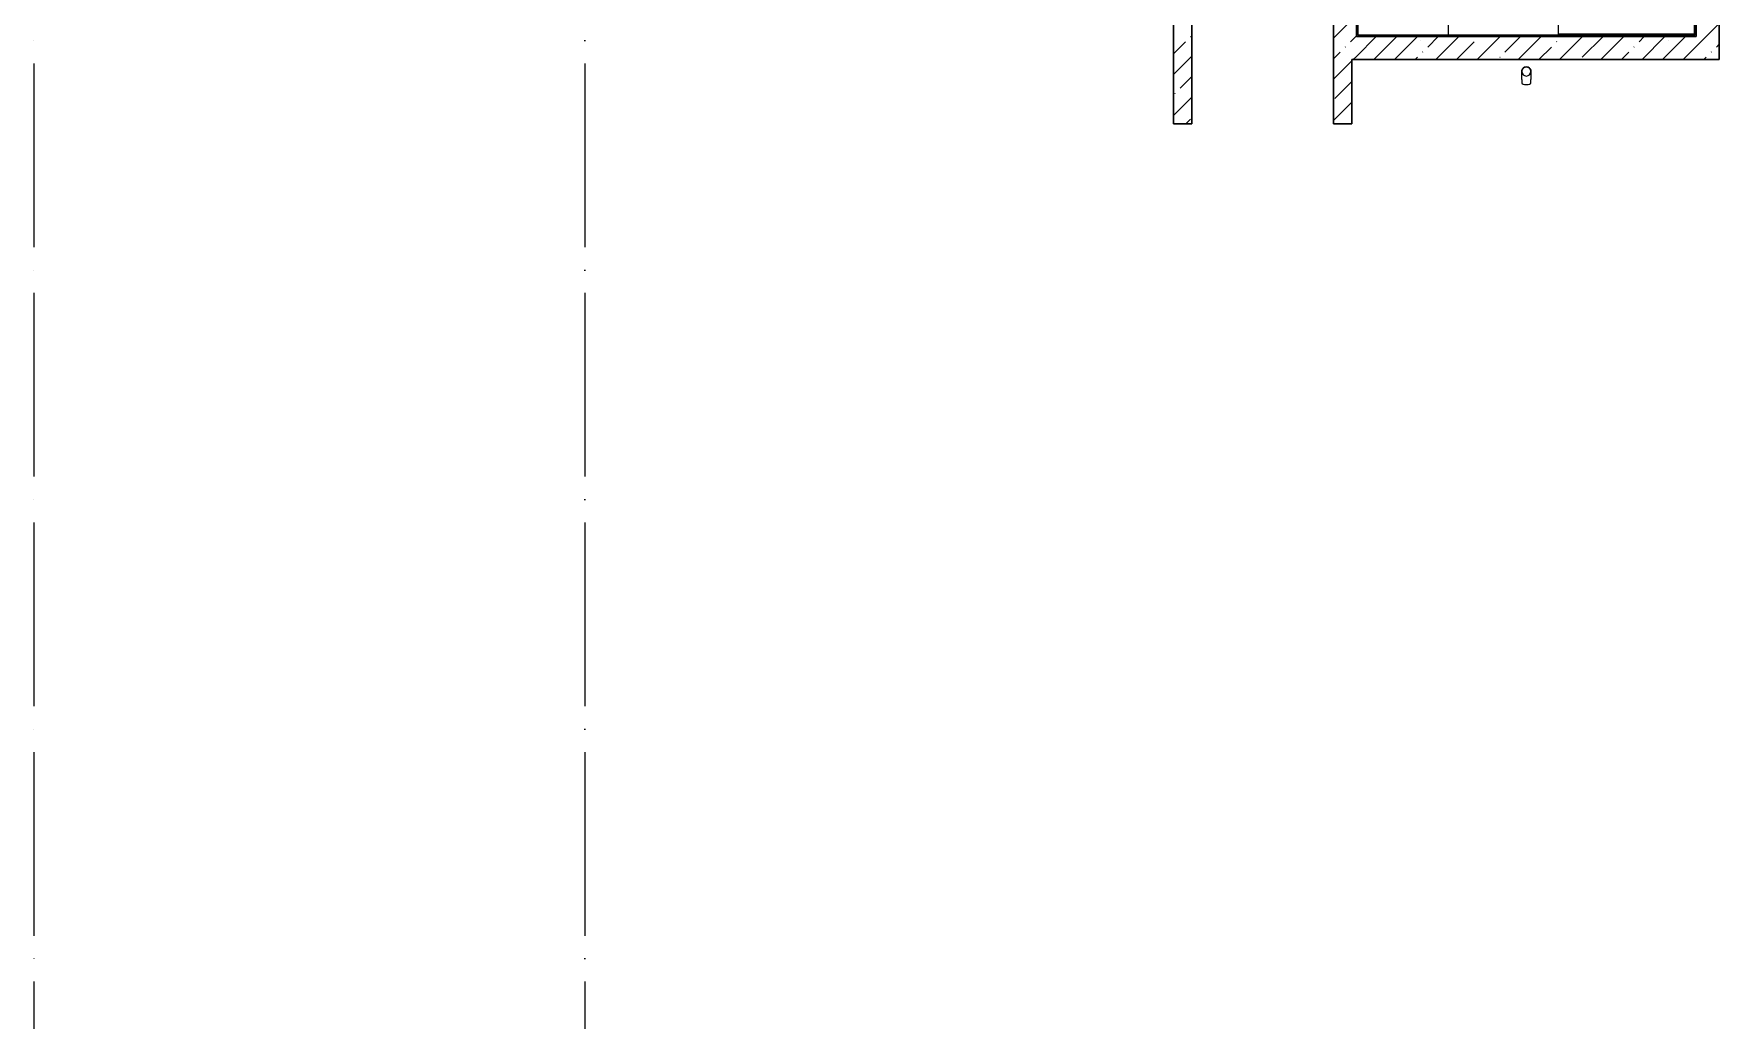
# Model space of a CAD drawing. Header units: millimetres. Extents: x -695119 to 412940, y -249585 to 622758.
# Drawn here: x -109458 to -91108, y -42955 to -32210 of the extents above; entities that cross this region are included whole.
import ezdxf

# ---------------------------------------------------------------- set-up
doc = ezdxf.new("R2010")
doc.units = ezdxf.units.MM
doc.linetypes.add('ADSK_Линия сетки', pattern=[25, 20, -2.5, 0, -2.5])
for name, color, linetype, lineweight in [('Обобщенные модели', 8, 'Continuous', 18), ('Ограждение', 8, 'Continuous', 9), ('Оси', 252, 'Continuous', 9), ('Перекрытие', 252, 'Continuous', 18), ('Стены наружные', 252, 'Continuous', 18)]:
    doc.layers.add(name, color=color, linetype=linetype, lineweight=lineweight)
pattern_1 = [(0, (-193573, -125624.4), (0, 600), []), (90, (-193573, -125624.4), (-600, 4e-14), [])]

# ---------------------------------------------------------------- blocks, each defined once
blk = doc.blocks.new('подвал')
at = {"layer": 'Ограждение', "true_color": 0x636466}
h = blk.add_hatch(dxfattribs=at)
h.set_pattern_fill('FP_22', color=251, style=0, pattern_type=2)
h.set_pattern_definition(pattern_1)
h.paths.add_polyline_path([(-166024, -114551), (-166024, -112449), (-166034, -112439), (-166034, -114541)])
h = blk.add_hatch(dxfattribs=at)
h.set_pattern_fill('FP_35', color=251, style=0, pattern_type=2)
h.set_pattern_definition(pattern_1)
h.paths.add_polyline_path([(-166385, -114551), (-166024, -114551), (-166034, -114541), (-167511, -114541), (-167511, -114551)])
at = {"layer": 'Обобщенные модели', "color": 251, "true_color": 0x636466}
for p, q in [((-167909, -115033), (-167909, -115073)), ((-167809, -115073), (-167809, -115033))]:
    blk.add_line(p, q, dxfattribs=at)
at = {"layer": 'Обобщенные модели', "color": 251, "true_color": 0x636466, "flags": 128}
for points in [[(-167909, -114946), (-167909, -114944), (-167909, -114942), (-167909, -114940), (-167908, -114938), (-167908, -114936), (-167908, -114934), (-167907, -114932), (-167906, -114930), (-167906, -114929), (-167905, -114927), (-167904, -114925), (-167903, -114923), (-167902, -114921), (-167901, -114920), (-167900, -114918), (-167899, -114916), (-167898, -114915), (-167897, -114913), (-167895, -114912), (-167894, -114910), (-167892, -114909), (-167891, -114908), (-167889, -114906), (-167888, -114905), (-167886, -114904), (-167884, -114903), (-167883, -114902), (-167881, -114901), (-167879, -114900), (-167877, -114900), (-167875, -114899), (-167873, -114898), (-167871, -114898), (-167869, -114897), (-167867, -114897), (-167866, -114897), (-167864, -114896), (-167862, -114896), (-167860, -114896), (-167859, -114896)], [(-167909, -115033), (-167909, -115028), (-167909, -115023), (-167909, -115019), (-167909, -115014), (-167909, -115010), (-167909, -115005), (-167909, -115001), (-167909, -114997), (-167909, -114993), (-167909, -114989), (-167909, -114986), (-167909, -114982), (-167909, -114979), (-167909, -114975), (-167909, -114972), (-167909, -114969), (-167909, -114966), (-167909, -114964), (-167909, -114961), (-167909, -114959), (-167909, -114957), (-167909, -114955), (-167909, -114953), (-167909, -114952), (-167909, -114950), (-167909, -114949), (-167909, -114948), (-167909, -114947), (-167909, -114947), (-167909, -114946), (-167909, -114946), (-167909, -114946)], [(-167859, -114896), (-167857, -114896), (-167855, -114896), (-167853, -114896), (-167851, -114897), (-167849, -114897), (-167847, -114898), (-167845, -114898), (-167843, -114899), (-167841, -114899), (-167840, -114900), (-167838, -114901), (-167836, -114902), (-167834, -114903), (-167832, -114904), (-167831, -114905), (-167829, -114906), (-167828, -114907), (-167826, -114909), (-167825, -114910), (-167823, -114911), (-167822, -114913), (-167820, -114914), (-167819, -114916), (-167818, -114917), (-167817, -114919), (-167816, -114921), (-167815, -114923), (-167814, -114924), (-167813, -114926), (-167812, -114928), (-167812, -114930), (-167811, -114932), (-167811, -114934), (-167810, -114936), (-167810, -114938), (-167809, -114940), (-167809, -114942), (-167809, -114944), (-167809, -114946), (-167809, -114946)], [(-167809, -114946), (-167809, -114946), (-167809, -114947), (-167809, -114947), (-167809, -114948), (-167809, -114949), (-167809, -114950), (-167809, -114951), (-167809, -114952), (-167809, -114954), (-167809, -114956), (-167809, -114958), (-167809, -114960), (-167809, -114963), (-167809, -114965), (-167809, -114968), (-167809, -114971), (-167809, -114974), (-167809, -114977), (-167809, -114981), (-167809, -114984), (-167809, -114988), (-167809, -114991), (-167809, -114995), (-167809, -114999), (-167809, -115004), (-167809, -115008), (-167809, -115012), (-167809, -115017), (-167809, -115021), (-167809, -115026), (-167809, -115031), (-167809, -115033)]]:
    blk.add_lwpolyline(points, dxfattribs=at)
at = {"layer": 'Обобщенные модели', "color": 251, "true_color": 0x636466}
for start, end in [(90, 270), (270, 90)]:
    blk.add_arc((-167859, -114946), 50, start, end, dxfattribs=at)
for start_param, end_param in [(3.141593, 4.712389), (4.712389, 6.283185)]:
    blk.add_ellipse((-167859, -115073), major_axis=(50, 0), ratio=0.309017, start_param=start_param, end_param=end_param, dxfattribs=at)
at = {"layer": 'Ограждение', "color": 251, "true_color": 0x636466}
for p, q in [((-166034, -112439), (-166034, -114541)), ((-166034, -114541), (-167511, -114541)), ((-166024, -114551), (-166034, -114541)), ((-166034, -114541), (-166024, -114551))]:
    blk.add_line(p, q, dxfattribs=at)
at = {"layer": 'Оси', "color": 251, "linetype": 'ADSK_Линия сетки', "ltscale": 100, "true_color": 0x636466}
for p, q in [((-184109, -94858), (-184109, -153294)), ((-178109, -94858), (-178109, -153294)), ((-169009, -94858), (-169009, -114764)), ((-166309, -94858), (-166309, -114764))]:
    blk.add_line(p, q, dxfattribs=at)
at = {"layer": 'Перекрытие', "color": 251, "true_color": 0x636466}
for p, q in [((-168711, -113564), (-168711, -114551)), ((-167511, -114551), (-167511, -113564))]:
    blk.add_line(p, q, dxfattribs=at)
at = {"layer": 'Стены наружные', "color": 251, "lineweight": 30, "true_color": 0x636466}
for p, q in [((-169709, -114566), (-169709, -111114)), ((-166024, -112449), (-166024, -114551)), ((-166009, -112464), (-166009, -114566)), ((-171701, -112594), (-171701, -115516)), ((-165759, -114816), (-165759, -112714)), ((-169694, -114551), (-169694, -112889)), ((-169959, -115516), (-169959, -113177)), ((-171501, -115516), (-171501, -114373)), ((-166009, -114566), (-169709, -114566)), ((-166024, -114551), (-169694, -114551)), ((-169759, -114816), (-165759, -114816)), ((-169759, -115516), (-169759, -114816)), ((-171701, -115516), (-171501, -115516)), ((-169959, -115516), (-169759, -115516))]:
    blk.add_line(p, q, dxfattribs=at)
at = {"layer": 'Стены наружные', "color": 251, "linetype": 'Continuous', "lineweight": 9, "true_color": 0x636466}
for p, q in [((-169959, -114583), (-169709, -114333)), ((-165901, -114566), (-165759, -114424)), ((-171701, -114753), (-171571, -114624)), ((-171515, -114567), (-171513, -114565)), ((-169831, -114680), (-169829, -114677)), ((-169775, -114624), (-169709, -114557)), ((-169709, -114782), (-169493, -114566)), ((-169519, -114816), (-169270, -114567)), ((-169363, -114566), (-169348, -114551)), ((-169294, -114816), (-169044, -114566)), ((-168938, -114566), (-168923, -114551)), ((-168933, -114680), (-168820, -114566)), ((-168845, -114816), (-168595, -114566)), ((-168621, -114816), (-168428, -114624)), ((-168514, -114566), (-168499, -114551)), ((-168396, -114816), (-168146, -114566)), ((-168372, -114567), (-168371, -114566)), ((-168092, -114736), (-167922, -114566)), ((-168090, -114566), (-168075, -114551)), ((-167947, -114816), (-167697, -114566)), ((-167723, -114816), (-167586, -114680)), ((-167665, -114566), (-167650, -114551)), ((-167530, -114624), (-167528, -114621)), ((-167498, -114816), (-167248, -114566)), ((-167474, -114567), (-167473, -114566)), ((-167250, -114792), (-167024, -114566)), ((-167241, -114566), (-167226, -114551)), ((-167049, -114816), (-166799, -114566)), ((-166817, -114566), (-166802, -114551)), ((-166688, -114680), (-166686, -114677)), ((-166632, -114624), (-166575, -114566)), ((-166600, -114816), (-166350, -114566)), ((-166393, -114566), (-166378, -114551)), ((-166376, -114816), (-166127, -114567)), ((-166151, -114816), (-165901, -114566)), ((-165790, -114680), (-165759, -114648)), ((-171701, -114978), (-171501, -114778)), ((-169959, -114807), (-169888, -114736)), ((-169959, -115032), (-169759, -114832)), ((-169743, -114816), (-169709, -114782)), ((-169070, -114816), (-169046, -114792)), ((-168990, -114736), (-168987, -114733)), ((-168148, -114792), (-168145, -114790)), ((-166825, -114816), (-166744, -114736)), ((-165927, -114816), (-165903, -114792)), ((-165846, -114736), (-165844, -114733)), ((-171628, -115129), (-171501, -115002)), ((-171701, -115427), (-171501, -115227)), ((-171684, -115185), (-171681, -115182)), ((-169944, -115241), (-169759, -115056)), ((-169959, -115481), (-169759, -115281)), ((-171565, -115516), (-171515, -115465))]:
    blk.add_line(p, q, dxfattribs=at)

msp = doc.modelspace()

# ---------------------------------------------------------------- block references
msp.add_blockref('подвал', (74650.568, 82325.3))

doc.saveas('drawing.dxf')
